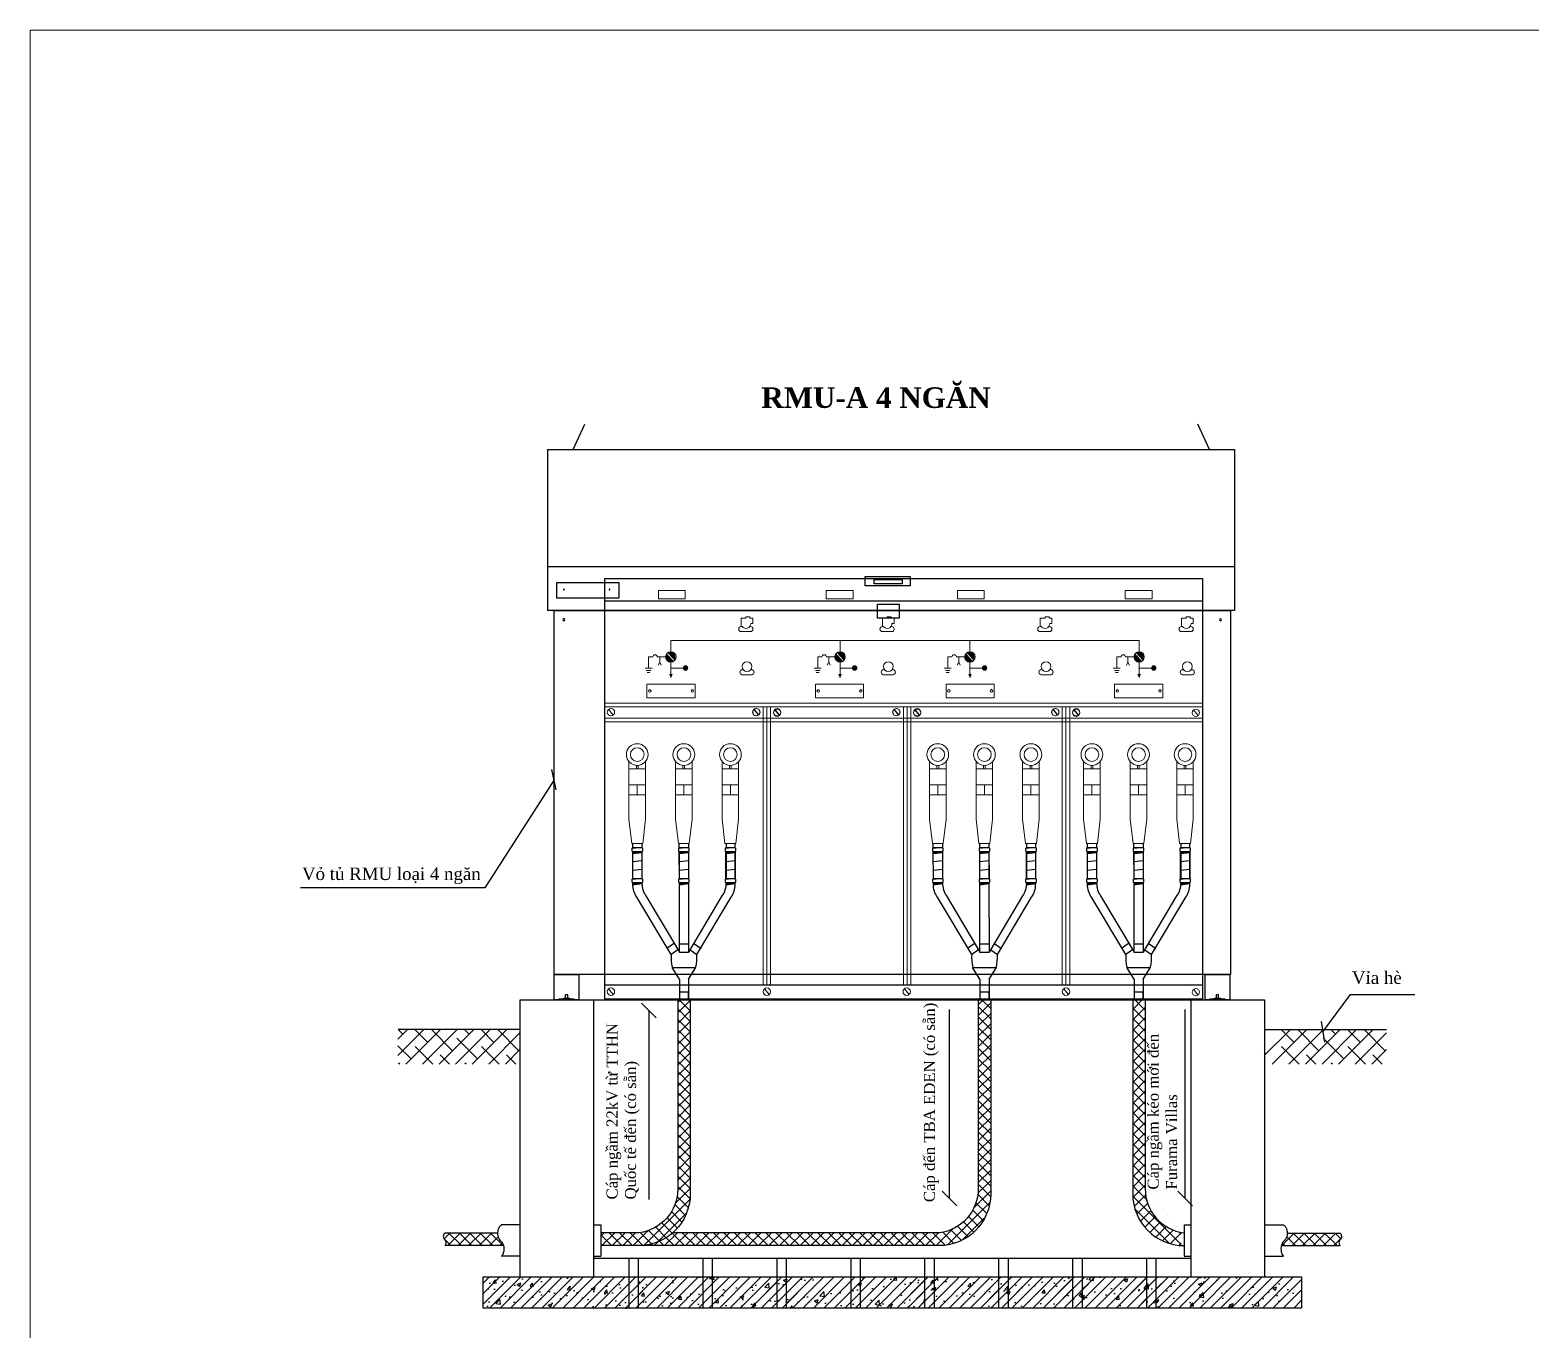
# Model space of a CAD drawing. Extents: x -186 to 682, y 299 to 595.
# Drawn here: x -185.6 to 17.7, y 419.3 to 595.2 of the extents above; entities that cross this region are included whole.
import ezdxf

# ---------------------------------------------------------------- set-up
doc = ezdxf.new("R2010")
doc.units = 0
doc.header["$LTSCALE"] = 2
doc.header["$MEASUREMENT"] = 0
doc.layers.get('0').update_dxf_attribs({"linetype": 'CONTINUOUS'})
doc.layers.get('DEFPOINTS').update_dxf_attribs({"linetype": 'CONTINUOUS'})
for name, color, linetype, lineweight in [('0-CON', 7, 'CONTINUOUS', 0), ('D.CHINH', 33, 'CONTINUOUS', 20), ('D.PHU', 143, 'CONTINUOUS', 13), ('DUONG CHINH', 151, 'CONTINUOUS', 18), ('DUONG PHU', 135, 'CONTINUOUS', 20), ('KHUNG TEN', 10, 'CONTINUOUS', 25)]:
    doc.layers.add(name, color=color, linetype=linetype, lineweight=lineweight)
for name, color, linetype in [('dien', 1, 'CONTINUOUS'), ('ff', 1, 'CONTINUOUS'), ('KETCAU', 7, 'CONTINUOUS'), ('XA-TT1', 7, 'CONTINUOUS'), ('XA-TT2', 7, 'CONTINUOUS')]:
    doc.layers.add(name, color=color, linetype=linetype)
doc.styles.add('COM2', font='VNARIAL.TTF', dxfattribs={"height": 2})
doc.styles.get("Standard").update_dxf_attribs({"font": 'ISOCP'})
doc.styles.add('VIET25', font='vntime.TTF', dxfattribs={"height": 2.5})
doc.dimstyles.new('PKT1', dxfattribs={"dimtxt": 2, "dimasz": 2, "dimexe": 3, "dimexo": 2, "dimgap": 1, "dimtad": 0, "dimtoh": 1, "dimdec": 0, "dimlfac": 10, "dimdsep": 46, "dimtxsty": 'COM2', "dimblk1": 'OBLIQUE', "dimblk2": 'OBLIQUE', "dimsah": 1, "dimcen": -1, "dimdle": 3, "dimclrd": 4, "dimclre": 4, "dimadec": 0, "dimazin": 0, "dimtfac": 1, "dimtdec": 0, "dimtmove": 0, "dimatfit": 3, "dimldrblk": 'OBLIQUE', "dimfxl": 3, "dimtvp": 1, "dimtolj": 1, "dimtzin": 0, "dimarcsym": 0})
pattern_1 = [(50, (-106.8686, 97.8686), (5.02082, -0.439265), [0.525, -5.775]), (355, (-106.8686, 97.8686), (-0.97126, 5.265345), [0.42, -4.62]), (100.4514, (-106.45, 97.832), (4.049566, 4.82608), [0.44618, -4.907995]), (46.1842, (-106.8686, 99.2686), (7.47069, -1.15863), [0.7875, -8.6625]), (96.6356, (-106.246, 99.172), (6.54264, 6.81883), [0.66927, -7.36199]), (351.1842, (-106.8686, 99.2686), (6.54263, 6.81883), [0.63, -6.93]), (21, (-106.1686, 98.9186), (4.17835, -2.81833), [0.525, -5.775]), (326, (-106.1686, 98.9186), (1.70321, 5.07605), [0.42, -4.62]), (71.4514, (-105.8204, 98.6837), (5.88156, 2.257713), [0.44618, -4.907995]), (37.5, (-106.8686, 97.8686), (0.085119, 2.330257), [0, -4.564, 0, -4.69, 0, -4.6375]), (7.5, (-106.8686, 97.8686), (1.841487, 2.760882), [0, -2.674, 0, -4.459, 0, -1.7675]), (327.5, (-108.4296, 97.8686), (3.736757, -0.157884), [0, -1.75, 0, -5.46, 0, -7.245]), (317.5, (-109.1296, 97.8686), (4.082303, 0.700735), [0, -2.275, 0, -3.626, 0, -5.145])]
pattern_2 = [(45, (-106.8686, 97.8686), (-0.7071068, 0.7071068), [])]
pattern_3 = [(45, (-106.8686, 97.8686), (-0.7071068, 0.7071068), []), (135, (-106.8686, 97.8686), (-0.7071068, -0.7071068), [])]

# ---------------------------------------------------------------- blocks, each defined once
blk = doc.blocks.new('_OBLIQUE')
at = {"color": 0, "linetype": 'ByBlock'}
blk.add_line((-0.5, -0.5), (0.5, 0.5), dxfattribs=at)
blk = doc.blocks.new('1')
at = {"layer": 'dien', "color": 206}
for p, q in [((-112.04, 538.45), (-110.43, 541.87)), ((-25.83, 538.46), (-27.43, 541.87)), ((-115.43, 522.59), (-22.44, 522.59))]:
    blk.add_line(p, q, dxfattribs=at)
for points in [[(-115.43, 538.45), (-22.44, 538.45), (-22.44, 516.65), (-115.43, 516.65)], [(-114.24, 520.42), (-105.84, 520.42), (-105.84, 518.33), (-114.24, 518.33)], [(-72.48, 521.26), (-66.38, 521.26), (-66.38, 520), (-72.48, 520)], [(-71.28, 520.85), (-67.48, 520.85), (-67.48, 520.27), (-71.28, 520.27)], [(-114.58, 516.65), (-23.01, 516.65), (-23.01, 467.39), (-114.58, 467.39)], [(-70.8, 517.49), (-67.85, 517.49), (-67.85, 515.6), (-70.8, 515.6)], [(-114.58, 467.39), (-111.25, 467.39), (-111.25, 463.95), (-114.58, 463.95)], [(-26.44, 467.39), (-23.11, 467.39), (-23.11, 463.95), (-26.44, 463.95)]]:
    blk.add_lwpolyline(points, close=True, dxfattribs=at)
for points in [[(-113.33, 519.49, 1), (-113.24, 519.49, 1)], [(-107.14, 519.49, 1), (-107.05, 519.49, 1)], [(-113.43, 515.4, 1), (-113.15, 515.4, 1)], [(-24.5, 515.4, 1), (-24.23, 515.4, 1)]]:
    blk.add_lwpolyline(points, format="xyb", close=True, dxfattribs=at)
blk = doc.blocks.new('2')
at = {"layer": 'DUONG PHU'}
for p, q in [((-83.35, 496.33), (-83.35, 488.52)), ((-81.11, 496.33), (-81.11, 488.52)), ((-77.04, 496.33), (-77.04, 488.52)), ((-74.81, 496.33), (-74.81, 488.52)), ((-70.74, 496.33), (-70.74, 488.52)), ((-68.5, 496.33), (-68.5, 488.52)), ((-81.11, 495.34), (-83.35, 495.34)), ((-74.81, 495.34), (-77.04, 495.34)), ((-68.5, 495.34), (-70.74, 495.34)), ((-81.11, 493.19), (-83.35, 493.19)), ((-82.23, 493.19), (-82.23, 491.81)), ((-74.81, 493.19), (-77.04, 493.19)), ((-75.92, 493.19), (-75.92, 491.81)), ((-68.5, 493.19), (-70.74, 493.19)), ((-69.62, 493.19), (-69.62, 491.81)), ((-81.11, 491.81), (-83.35, 491.81)), ((-74.81, 491.81), (-77.04, 491.81)), ((-68.5, 491.81), (-70.74, 491.81)), ((-83.35, 488.52), (-82.97, 485.25)), ((-81.11, 488.52), (-81.49, 485.25)), ((-77.04, 488.52), (-76.66, 485.25)), ((-74.81, 488.52), (-75.19, 485.25)), ((-70.74, 488.52), (-70.36, 485.25)), ((-68.5, 488.52), (-68.88, 485.25)), ((-81.49, 485.25), (-82.97, 485.25)), ((-81.49, 485.25), (-81.8, 485.25)), ((-75.19, 485.25), (-76.66, 485.25)), ((-75.19, 485.25), (-75.5, 485.25)), ((-68.88, 485.25), (-70.36, 485.25)), ((-68.88, 485.25), (-69.19, 485.25))]:
    blk.add_line(p, q, dxfattribs=at)
for points in [[(-82.11, 495.81), (-82.11, 495.34), (-82.34, 495.34), (-82.34, 495.81)], [(-75.81, 495.81), (-75.81, 495.34), (-76.04, 495.34), (-76.04, 495.81)], [(-69.5, 495.81), (-69.5, 495.34), (-69.73, 495.34), (-69.73, 495.81)]]:
    blk.add_lwpolyline(points, dxfattribs=at)
for centre, radius in [((-82.23, 497.28), 1.47), ((-82.23, 497.28), 0.925), ((-75.92, 497.28), 1.47), ((-75.92, 497.28), 0.925), ((-69.62, 497.28), 1.47), ((-69.62, 497.28), 0.925)]:
    blk.add_circle(centre, radius, dxfattribs=at)
at = {"layer": 'ff', "color": 8}
for p, q in [((-76.52, 465.1), (-76.52, 464.09)), ((-75.28, 465.1), (-76.52, 465.1)), ((-75.28, 464.09), (-75.28, 465.1))]:
    blk.add_line(p, q, dxfattribs=at)
at = {"layer": 'KETCAU', "color": 8}
for p, q in [((-76.52, 466.9), (-77.51, 468.48)), ((-77.51, 468.48), (-74.3, 468.48)), ((-75.28, 466.9), (-74.3, 468.48))]:
    blk.add_line(p, q, dxfattribs=at)
for points in [[(-76.52, 466.9), (-76.52, 464.11)], [(-75.28, 466.9), (-75.28, 464.11)]]:
    blk.add_lwpolyline(points, dxfattribs=at)
at = {"layer": 'XA-TT1', "color": 8}
for p, q in [((-77.31, 471.66), (-78.22, 471.03)), ((-76.53, 471.68), (-75.29, 471.68)), ((-74.5, 471.66), (-73.59, 471.02)), ((-76.73, 470.84), (-77.64, 470.2)), ((-76.53, 470.55), (-75.29, 470.55)), ((-75.07, 470.84), (-74.16, 470.2))]:
    blk.add_line(p, q, dxfattribs=at)
at = {"layer": 'XA-TT1', "color": 8, "flags": 128}
for points in [[(-82.84, 484.7), (-82.84, 485.25)], [(-82.83, 480.5), (-82.84, 484.12)], [(-81.61, 485.25), (-81.61, 484.7)], [(-81.61, 484.12), (-81.59, 480.49)], [(-76.54, 484.69), (-76.54, 485.25)], [(-76.53, 480.49), (-76.54, 484.13)], [(-76.52, 480.5), (-76.53, 484.12)], [(-75.3, 485.25), (-75.3, 484.7)], [(-75.3, 484.13), (-75.3, 480.49)], [(-75.3, 484.12), (-75.29, 480.49)], [(-70.22, 480.5), (-70.23, 484.12)], [(-70.2, 484.12), (-70.21, 480.36)], [(-70.2, 485.25), (-70.2, 484.56)], [(-68.99, 484.12), (-68.98, 480.49)], [(-68.97, 480.48), (-68.96, 484.15)], [(-68.96, 484.68), (-68.96, 485.25)], [(-76.53, 470.5), (-76.53, 479.92)], [(-75.3, 479.92), (-75.29, 470.51)]]:
    blk.add_lwpolyline(points, dxfattribs=at)
for points in [[(-77.64, 470.2), (-82.28, 477.97, -0.153961), (-82.83, 479.69), (-82.83, 479.92)], [(-81.59, 479.93), (-81.59, 479.86, 0.153961), (-81.05, 478.14), (-76.53, 470.55)], [(-70.21, 479.92), (-70.21, 479.86, -0.153961), (-70.76, 478.14), (-75.29, 470.53)], [(-74.16, 470.2), (-69.52, 477.97, 0.153961), (-68.98, 479.69), (-68.98, 479.93)]]:
    blk.add_lwpolyline(points, format="xyb", dxfattribs=at)
at = {"layer": 'XA-TT2', "color": 8}
for p, q in [((-81.61, 484.7), (-82.9, 484.55)), ((-82.9, 484.22), (-82.9, 484.6)), ((-81.54, 483.98), (-82.9, 483.98)), ((-81.57, 483.97), (-82.86, 483.83)), ((-82.8, 484.7), (-81.64, 484.7)), ((-81.64, 484.12), (-82.8, 484.12)), ((-81.54, 484.6), (-81.54, 484.22)), ((-75.3, 484.7), (-76.6, 484.55)), ((-76.6, 484.22), (-76.6, 484.6)), ((-75.24, 483.98), (-76.6, 483.98)), ((-75.26, 483.97), (-76.56, 483.83)), ((-76.5, 484.7), (-75.34, 484.7)), ((-75.34, 484.12), (-76.5, 484.12)), ((-75.24, 484.6), (-75.24, 484.22)), ((-69, 484.7), (-70.29, 484.55)), ((-70.29, 484.22), (-70.29, 484.6)), ((-68.93, 483.98), (-70.29, 483.98)), ((-68.96, 483.97), (-70.25, 483.83)), ((-70.19, 484.7), (-69.03, 484.7)), ((-69.03, 484.12), (-70.19, 484.12)), ((-68.93, 484.6), (-68.93, 484.22)), ((-81.57, 482.9), (-82.86, 482.75)), ((-81.57, 481.73), (-82.86, 481.59)), ((-75.26, 482.9), (-76.56, 482.75)), ((-75.26, 481.73), (-76.56, 481.59)), ((-68.96, 482.9), (-70.25, 482.75)), ((-68.96, 481.73), (-70.25, 481.59)), ((-81.61, 480.49), (-82.9, 480.35)), ((-82.9, 480.02), (-82.9, 480.4)), ((-81.54, 479.78), (-82.9, 479.78)), ((-81.57, 479.77), (-82.86, 479.62)), ((-82.8, 480.5), (-81.64, 480.5)), ((-81.64, 479.92), (-82.8, 479.92)), ((-81.54, 480.4), (-81.54, 480.02)), ((-75.3, 480.49), (-76.6, 480.35)), ((-76.6, 480.02), (-76.6, 480.4)), ((-75.24, 479.78), (-76.6, 479.78)), ((-75.26, 479.77), (-76.56, 479.62)), ((-76.5, 480.5), (-75.34, 480.5)), ((-75.34, 479.92), (-76.5, 479.92)), ((-75.24, 480.4), (-75.24, 480.02)), ((-69, 480.49), (-70.29, 480.35)), ((-70.29, 480.02), (-70.29, 480.4)), ((-68.93, 479.78), (-70.29, 479.78)), ((-68.96, 479.77), (-70.25, 479.62)), ((-70.19, 480.5), (-69.03, 480.5)), ((-69.03, 479.92), (-70.19, 479.92)), ((-68.93, 480.4), (-68.93, 480.02))]:
    blk.add_line(p, q, dxfattribs=at)
for centre, radius, start, end in [((-82.8, 484.6), 0.1, 90, 180), ((-82.8, 484.22), 0.1, 180, 270), ((-81.64, 484.6), 0.1, 0, 90), ((-81.64, 484.22), 0.1, 270, 360), ((-76.5, 484.6), 0.1, 90, 180), ((-76.5, 484.22), 0.1, 180, 270), ((-75.34, 484.6), 0.1, 0, 90), ((-75.34, 484.22), 0.1, 270, 360), ((-70.19, 484.6), 0.1, 90, 180), ((-70.19, 484.22), 0.1, 180, 270), ((-69.03, 484.6), 0.1, 0, 90), ((-69.03, 484.22), 0.1, 270, 360), ((-82.8, 480.4), 0.1, 90, 180), ((-82.8, 480.02), 0.1, 180, 270), ((-81.64, 480.4), 0.1, 0, 90), ((-81.64, 480.02), 0.1, 270, 360), ((-76.5, 480.4), 0.1, 90, 180), ((-76.5, 480.02), 0.1, 180, 270), ((-75.34, 480.4), 0.1, 0, 90), ((-75.34, 480.02), 0.1, 270, 360), ((-70.19, 480.4), 0.1, 90, 180), ((-70.19, 480.02), 0.1, 180, 270), ((-69.03, 480.4), 0.1, 0, 90), ((-69.03, 480.02), 0.1, 270, 360), ((-71.47, 469.82), 6.18, 176.4366, 192.4983), ((-80.33, 469.82), 6.18, 347.5017, 3.5634)]:
    blk.add_arc(centre, radius, start, end, dxfattribs=at)

msp = doc.modelspace()

# ---------------------------------------------------------------- hatches: boundary and pattern name
at = {"layer": 'D.CHINH'}
h = msp.add_hatch(color=256, dxfattribs=at)
h.paths.add_polyline_path([(-98.31, 509.9, 0.164222), (-98.16, 510.32, 0.599022), (-99.25, 510.91)])
h.paths.add_polyline_path([(-99.44, 510.72, 0.150174), (-99.56, 510.32, 0.58155), (-98.51, 509.72)])
h = msp.add_hatch(color=256, dxfattribs=at)
h.paths.add_polyline_path([(-75.36, 509.93, 0.164222), (-75.21, 510.35, 0.599022), (-76.3, 510.93)])
h.paths.add_polyline_path([(-76.49, 510.75, 0.150174), (-76.61, 510.35, 0.58155), (-75.56, 509.75)])
h = msp.add_hatch(color=256, dxfattribs=at)
h.paths.add_polyline_path([(-57.81, 509.9, 0.164222), (-57.66, 510.32, 0.599022), (-58.75, 510.91)])
h.paths.add_polyline_path([(-58.94, 510.72, 0.150174), (-59.06, 510.32, 0.58155), (-58.01, 509.72)])
h = msp.add_hatch(color=256, dxfattribs=at)
h.paths.add_polyline_path([(-34.86, 509.93, 0.164222), (-34.71, 510.35, 0.599022), (-35.8, 510.93)])
h.paths.add_polyline_path([(-35.99, 510.75, 0.150174), (-36.11, 510.35, 0.58155), (-35.06, 509.75)])
h = msp.add_hatch(color=256, dxfattribs=at)
edge = h.paths.add_edge_path()
edge.add_arc((-96.8, 508.86), 0.3, 0, 360)
h = msp.add_hatch(color=256, dxfattribs=at)
edge = h.paths.add_edge_path()
edge.add_arc((-73.9, 508.86), 0.3, 0, 360)
h = msp.add_hatch(color=256, dxfattribs=at)
edge = h.paths.add_edge_path()
edge.add_arc((-56.3, 508.86), 0.3, 0, 360)
h = msp.add_hatch(color=256, dxfattribs=at)
edge = h.paths.add_edge_path()
edge.add_arc((-33.4, 508.86), 0.3, 0, 360)
at = {"layer": 'XA-TT2'}
h = msp.add_hatch(dxfattribs=at)
h.set_pattern_fill('ANSI37', color=8, scale=8, style=0)
h.paths.add_polyline_path([(-97.85, 438.37, -0.378308), (-103.11, 432.42), (-108.27, 432.42), (-108.27, 430.68), (-103.11, 430.68, 0.412087), (-96.16, 437.68), (-96.16, 463.95), (-97.85, 463.95)])
h.paths.add_polyline_path([(-98.54, 432.42, -0.180139), (-103.11, 430.68), (-82.01, 430.68), (-62.43, 430.68, 0.412087), (-55.48, 437.68), (-55.48, 463.95), (-57.17, 463.95), (-57.17, 438.37, -0.378308), (-62.43, 432.42)])
h = msp.add_hatch(dxfattribs=at)
h.set_pattern_fill('ANSI37', color=8, scale=8, style=0)
h.set_pattern_definition(pattern_3)
edge = h.paths.add_edge_path()
edge.add_line((-29.7, 430.7), (-29.7, 432.48))
edge.add_arc((-28.56, 438.37), 6, 180, 258.9778, ccw=False)
edge.add_line((-34.56, 438.37), (-34.56, 463.94))
edge.add_line((-34.56, 463.94), (-36.25, 463.94))
edge.add_line((-36.25, 463.94), (-36.25, 437.68))
edge.add_arc((-29.25, 437.68), 7, 180, 266.272)
h = msp.add_hatch(dxfattribs=at)
h.set_pattern_fill('ANSI37', color=8, scale=8, style=0)
h.set_pattern_definition(pattern_3)
edge = h.paths.add_edge_path()
edge.add_spline(control_points=[(-121.45, 430.7), (-121.49, 430.82), (-121.61, 431.09), (-122, 431.45), (-122.24, 431.93), (-122.26, 432.28), (-122.26, 432.39)], knot_values=[1.25519, 1.25519, 1.25519, 1.25519, 1.62417, 2.1393, 2.832941, 3.163339, 3.163339, 3.163339, 3.163339], degree=3, periodic=0)
edge.add_line((-122.26, 432.39), (-129.4, 432.39))
edge.add_spline(control_points=[(-129.4, 432.39), (-129.44, 432.35), (-129.52, 432.26), (-129.6, 432.06), (-129.61, 431.81), (-129.5, 431.57), (-129.28, 431.36), (-129.23, 431.07), (-129.29, 430.85), (-129.33, 430.73), (-129.38, 430.71), (-129.4, 430.7)], knot_values=[0, 0, 0, 0, 0.17181, 0.343286, 0.633863, 0.911157, 1.117088, 1.52073, 1.696748, 1.814714, 1.870314, 1.870314, 1.870314, 1.870314], degree=3, periodic=0)
edge.add_line((-129.4, 430.7), (-121.45, 430.7))
h = msp.add_hatch(dxfattribs=at)
h.set_pattern_fill('ANSI37', color=8, scale=8, style=0)
h.set_pattern_definition([(135, (-30.7046, 97.8686), (0.7071068, 0.7071068), []), (45, (-30.7046, 97.8686), (0.7071068, -0.7071068), [])])
edge = h.paths.add_edge_path()
edge.add_spline(control_points=[(-16.12, 430.7), (-16.08, 430.82), (-15.96, 431.09), (-15.57, 431.45), (-15.34, 431.93), (-15.31, 432.28), (-15.31, 432.39)], knot_values=[1.25519, 1.25519, 1.25519, 1.25519, 1.62417, 2.1393, 2.832941, 3.163339, 3.163339, 3.163339, 3.163339], degree=3, periodic=0)
edge.add_line((-15.31, 432.39), (-8.17, 432.39))
edge.add_spline(control_points=[(-8.17, 432.39), (-8.13, 432.35), (-8.05, 432.26), (-7.98, 432.06), (-7.96, 431.81), (-8.08, 431.57), (-8.3, 431.36), (-8.34, 431.07), (-8.28, 430.85), (-8.24, 430.73), (-8.19, 430.71), (-8.17, 430.7)], knot_values=[0, 0, 0, 0, 0.17181, 0.343286, 0.633863, 0.911157, 1.117088, 1.52073, 1.696748, 1.814714, 1.870314, 1.870314, 1.870314, 1.870314], degree=3, periodic=0)
edge.add_line((-8.17, 430.7), (-16.12, 430.7))
h = msp.add_hatch(dxfattribs=at)
h.set_pattern_fill('AR-CONC', color=8, scale=0.7, style=0)
h.set_pattern_definition(pattern_1)
h.paths.add_polyline_path([(-124.2, 426.46), (-124.2, 422.23), (-104.49, 422.23), (-104.49, 426.46)])
h = msp.add_hatch(dxfattribs=at)
h.set_pattern_fill('AR-CONC', color=8, scale=0.7, style=0)
h.set_pattern_definition(pattern_1)
h.paths.add_polyline_path([(-124.2, 426.46), (-124.2, 422.23), (-104.49, 422.23), (-104.49, 426.46)])
h = msp.add_hatch(dxfattribs=at)
h.set_pattern_fill('ANSI31', color=8, scale=8, style=0)
h.set_pattern_definition(pattern_2)
h.paths.add_polyline_path([(-124.2, 426.46), (-124.2, 422.23), (-104.49, 422.23), (-104.49, 426.46)])
h = msp.add_hatch(dxfattribs=at)
h.set_pattern_fill('AR-CONC', color=8, scale=0.7, style=0)
h.set_pattern_definition(pattern_1)
h.paths.add_polyline_path([(-104.49, 426.46), (-104.49, 422.23), (-13.38, 422.23), (-13.38, 426.46)])
h = msp.add_hatch(dxfattribs=at)
h.set_pattern_fill('ANSI31', color=8, scale=8, style=0)
h.set_pattern_definition(pattern_2)
h.paths.add_polyline_path([(-13.38, 422.23), (-13.38, 426.46), (-104.49, 426.46), (-104.49, 422.23)])
h = msp.add_hatch(dxfattribs=at)
h.set_pattern_fill('AR-CONC', color=8, scale=0.7, style=0)
h.set_pattern_definition(pattern_1)
h.paths.add_polyline_path([(-94.47, 426.46), (-103.22, 426.46), (-103.22, 422.23), (-94.47, 422.23)])
h = msp.add_hatch(dxfattribs=at)
h.set_pattern_fill('ANSI31', color=8, scale=8, style=0)
h.set_pattern_definition(pattern_2)
h.paths.add_polyline_path([(-94.47, 426.46), (-103.22, 426.46), (-103.22, 422.23), (-94.47, 422.23)])
h = msp.add_hatch(dxfattribs=at)
h.set_pattern_fill('AR-CONC', color=8, scale=0.7, style=0)
h.set_pattern_definition(pattern_1)
h.paths.add_polyline_path([(-84.45, 426.46), (-93.2, 426.46), (-93.2, 422.23), (-84.45, 422.23)])
h = msp.add_hatch(dxfattribs=at)
h.set_pattern_fill('ANSI31', color=8, scale=8, style=0)
h.set_pattern_definition(pattern_2)
h.paths.add_polyline_path([(-84.45, 426.46), (-93.2, 426.46), (-93.2, 422.23), (-84.45, 422.23)])
h = msp.add_hatch(dxfattribs=at)
h.set_pattern_fill('AR-CONC', color=8, scale=0.7, style=0)
h.set_pattern_definition(pattern_1)
h.paths.add_polyline_path([(-74.43, 426.46), (-83.18, 426.46), (-83.18, 422.23), (-74.43, 422.23)])
h = msp.add_hatch(dxfattribs=at)
h.set_pattern_fill('ANSI31', color=8, scale=8, style=0)
h.set_pattern_definition(pattern_2)
h.paths.add_polyline_path([(-74.43, 426.46), (-83.18, 426.46), (-83.18, 422.23), (-74.43, 422.23)])
h = msp.add_hatch(dxfattribs=at)
h.set_pattern_fill('AR-CONC', color=8, scale=0.7, style=0)
h.set_pattern_definition(pattern_1)
h.paths.add_polyline_path([(-64.42, 426.46), (-73.16, 426.46), (-73.16, 422.23), (-64.42, 422.23)])
h = msp.add_hatch(dxfattribs=at)
h.set_pattern_fill('ANSI31', color=8, scale=8, style=0)
h.set_pattern_definition(pattern_2)
h.paths.add_polyline_path([(-64.42, 426.46), (-73.16, 426.46), (-73.16, 422.23), (-64.42, 422.23)])
h = msp.add_hatch(dxfattribs=at)
h.set_pattern_fill('AR-CONC', color=8, scale=0.7, style=0)
h.set_pattern_definition(pattern_1)
h.paths.add_polyline_path([(-54.4, 426.46), (-63.15, 426.46), (-63.15, 422.23), (-54.4, 422.23)])
h = msp.add_hatch(dxfattribs=at)
h.set_pattern_fill('ANSI31', color=8, scale=8, style=0)
h.set_pattern_definition(pattern_2)
h.paths.add_polyline_path([(-54.4, 426.46), (-63.15, 426.46), (-63.15, 422.23), (-54.4, 422.23)])
h = msp.add_hatch(dxfattribs=at)
h.set_pattern_fill('AR-CONC', color=8, scale=0.7, style=0)
h.set_pattern_definition(pattern_1)
h.paths.add_polyline_path([(-44.38, 426.46), (-53.13, 426.46), (-53.13, 422.23), (-44.38, 422.23)])
h = msp.add_hatch(dxfattribs=at)
h.set_pattern_fill('ANSI31', color=8, scale=8, style=0)
h.set_pattern_definition(pattern_2)
h.paths.add_polyline_path([(-44.38, 426.46), (-53.13, 426.46), (-53.13, 422.23), (-44.38, 422.23)])
h = msp.add_hatch(dxfattribs=at)
h.set_pattern_fill('AR-CONC', color=8, scale=0.7, style=0)
h.set_pattern_definition(pattern_1)
h.paths.add_polyline_path([(-43.11, 426.46), (-43.11, 422.23), (-34.36, 422.23), (-34.36, 426.46)])
h = msp.add_hatch(dxfattribs=at)
h.set_pattern_fill('ANSI31', color=8, scale=8, style=0)
h.set_pattern_definition(pattern_2)
h.paths.add_polyline_path([(-34.36, 422.23), (-34.36, 426.46), (-43.11, 426.46), (-43.11, 422.23)])
h = msp.add_hatch(dxfattribs=at)
h.set_pattern_fill('AR-CONC', color=8, scale=0.7, style=0)
h.set_pattern_definition(pattern_1)
h.paths.add_polyline_path([(-13.38, 426.46), (-33.1, 426.46), (-33.1, 422.23), (-13.38, 422.23)])
h = msp.add_hatch(dxfattribs=at)
h.set_pattern_fill('ANSI31', color=8, scale=8, style=0)
h.set_pattern_definition(pattern_2)
h.paths.add_polyline_path([(-13.38, 426.46), (-33.1, 426.46), (-33.1, 422.23), (-13.38, 422.23)])

# ---------------------------------------------------------------- linework, layer by layer
at = {"layer": '0-CON'}
for p, q in [((-185.57, 298.81), (-185.57, 595.21)), ((-185.57, 595.21), (220.9, 595.21))]:
    msp.add_line(p, q, dxfattribs=at)
at = {"layer": 'D.CHINH'}
for p, q in [((-98.78, 512.59), (-98.78, 511.06)), ((-98.78, 512.59), (-58.28, 512.59)), ((-75.88, 512.59), (-75.88, 511.06)), ((-58.28, 512.59), (-58.28, 511.06)), ((-58.28, 512.59), (-35.38, 512.59)), ((-35.38, 512.59), (-35.38, 511.06)), ((-101.8, 510.36), (-101.8, 508.84)), ((-101.23, 510.36), (-101.8, 510.36)), ((-99.48, 510.36), (-100.63, 510.36)), ((-100.3, 510.36), (-100.3, 509.64)), ((-99.36, 510.76), (-98.42, 509.76)), ((-99.17, 510.95), (-98.22, 509.94)), ((-78.33, 510.36), (-78.9, 510.36)), ((-78.9, 510.36), (-78.9, 508.84)), ((-76.58, 510.36), (-77.73, 510.36)), ((-77.4, 510.36), (-77.4, 509.64)), ((-76.46, 510.76), (-75.52, 509.76)), ((-76.27, 510.95), (-75.32, 509.94)), ((-61.3, 510.36), (-61.3, 508.84)), ((-60.73, 510.36), (-61.3, 510.36)), ((-58.98, 510.36), (-60.13, 510.36)), ((-59.8, 510.36), (-59.8, 509.64)), ((-58.86, 510.76), (-57.92, 509.76)), ((-58.67, 510.95), (-57.72, 509.94)), ((-37.83, 510.36), (-38.4, 510.36)), ((-38.4, 510.36), (-38.4, 508.84)), ((-36.08, 510.36), (-37.23, 510.36)), ((-36.9, 510.36), (-36.9, 509.64)), ((-35.96, 510.76), (-35.02, 509.76)), ((-35.77, 510.95), (-34.82, 509.94)), ((-102.28, 508.84), (-101.33, 508.84)), ((-102.12, 508.54), (-101.49, 508.54)), ((-101.99, 508.24), (-101.62, 508.24)), ((-100.3, 509.64), (-100.5, 509.26)), ((-100.3, 509.64), (-100.1, 509.26)), ((-98.78, 509.66), (-98.78, 508.06)), ((-98.78, 508.86), (-96.8, 508.86)), ((-79.38, 508.84), (-78.43, 508.84)), ((-79.22, 508.54), (-78.59, 508.54)), ((-79.09, 508.24), (-78.72, 508.24)), ((-77.4, 509.64), (-77.6, 509.26)), ((-77.4, 509.64), (-77.2, 509.26)), ((-75.88, 509.66), (-75.88, 508.06)), ((-75.88, 508.86), (-73.9, 508.86)), ((-61.78, 508.84), (-60.83, 508.84)), ((-61.62, 508.54), (-60.99, 508.54)), ((-61.49, 508.24), (-61.12, 508.24)), ((-59.8, 509.64), (-60, 509.26)), ((-59.8, 509.64), (-59.6, 509.26)), ((-58.28, 509.66), (-58.28, 508.06)), ((-58.28, 508.86), (-56.3, 508.86)), ((-38.88, 508.84), (-37.93, 508.84)), ((-38.72, 508.54), (-38.09, 508.54)), ((-38.59, 508.24), (-38.22, 508.24)), ((-36.9, 509.64), (-37.1, 509.26)), ((-36.9, 509.64), (-36.7, 509.26)), ((-35.38, 509.66), (-35.38, 508.06)), ((-35.38, 508.86), (-33.4, 508.86))]:
    msp.add_line(p, q, dxfattribs=at)
for points in [[(-98.78, 507.46, 0, 0.5, 0), (-98.78, 508.06, 0.5, 0.5, 0)], [(-75.88, 507.46, 0, 0.5, 0), (-75.88, 508.06, 0.5, 0.5, 0)], [(-58.28, 507.46, 0, 0.5, 0), (-58.28, 508.06, 0.5, 0.5, 0)], [(-35.38, 507.46, 0, 0.5, 0), (-35.38, 508.06, 0.5, 0.5, 0)]]:
    msp.add_lwpolyline(points, format="xyseb", dxfattribs=at)
for centre, radius in [((-98.78, 510.36), 0.7), ((-75.88, 510.36), 0.7), ((-58.28, 510.36), 0.7), ((-35.38, 510.36), 0.7), ((-96.8, 508.86), 0.3), ((-73.9, 508.86), 0.3), ((-56.3, 508.86), 0.3), ((-33.4, 508.86), 0.3)]:
    msp.add_circle(centre, radius, dxfattribs=at)
for centre in [(-100.93, 510.36), (-78.03, 510.36), (-60.43, 510.36), (-37.53, 510.36)]:
    msp.add_arc(centre, 0.3, 0, 180, dxfattribs=at)
at = {"layer": 'D.PHU'}
for p, q in [((-89.28, 514.47), (-89.28, 515.59)), ((-89.28, 515.59), (-88.62, 515.59)), ((-89.15, 514.47), (-89.28, 514.47)), ((-88.62, 515.59), (-88.62, 515.79)), ((-88.62, 515.79), (-88.08, 515.79)), ((-88, 514.47), (-88.13, 514.47)), ((-88.08, 515.79), (-88.08, 515.59)), ((-88.08, 515.59), (-87.68, 515.59)), ((-87.68, 514.89), (-87.98, 514.89)), ((-87.68, 515.59), (-87.68, 515.13)), ((-87.68, 515.13), (-87.68, 514.89)), ((-70.15, 514.47), (-70.15, 515.59)), ((-70.15, 515.59), (-69.49, 515.59)), ((-70.02, 514.47), (-70.15, 514.47)), ((-69.49, 515.79), (-68.95, 515.79)), ((-69.49, 515.59), (-69.49, 515.79)), ((-68.87, 514.47), (-69, 514.47)), ((-68.95, 515.79), (-68.95, 515.59)), ((-68.95, 515.59), (-68.55, 515.59)), ((-68.55, 514.89), (-68.85, 514.89)), ((-68.55, 515.59), (-68.55, 515.13)), ((-68.55, 515.13), (-68.55, 514.89)), ((-48.78, 514.47), (-48.78, 515.59)), ((-48.78, 515.59), (-48.12, 515.59)), ((-48.65, 514.47), (-48.78, 514.47)), ((-48.12, 515.59), (-48.12, 515.79)), ((-48.12, 515.79), (-47.58, 515.79)), ((-47.5, 514.47), (-47.63, 514.47)), ((-47.58, 515.79), (-47.58, 515.59)), ((-47.58, 515.59), (-47.18, 515.59)), ((-47.18, 514.89), (-47.48, 514.89)), ((-47.18, 515.59), (-47.18, 515.13)), ((-47.18, 515.13), (-47.18, 514.89)), ((-29.65, 514.47), (-29.65, 515.59)), ((-29.65, 515.59), (-28.99, 515.59)), ((-29.52, 514.47), (-29.65, 514.47)), ((-28.99, 515.79), (-28.45, 515.79)), ((-28.99, 515.59), (-28.99, 515.79)), ((-28.37, 514.47), (-28.5, 514.47)), ((-28.45, 515.79), (-28.45, 515.59)), ((-28.45, 515.59), (-28.05, 515.59)), ((-28.05, 514.89), (-28.35, 514.89)), ((-28.05, 515.59), (-28.05, 515.13)), ((-28.05, 515.13), (-28.05, 514.89)), ((-89.6, 514.15), (-89.6, 514.11)), ((-89.28, 513.79), (-88, 513.79)), ((-87.68, 514.11), (-87.68, 514.15)), ((-70.47, 514.15), (-70.47, 514.11)), ((-70.15, 513.79), (-68.87, 513.79)), ((-68.55, 514.11), (-68.55, 514.15)), ((-49.1, 514.15), (-49.1, 514.11)), ((-48.78, 513.79), (-47.5, 513.79)), ((-47.18, 514.11), (-47.18, 514.15)), ((-29.97, 514.15), (-29.97, 514.11)), ((-29.65, 513.79), (-28.37, 513.79)), ((-28.05, 514.11), (-28.05, 514.15)), ((-89.44, 508.32), (-89.44, 508.28)), ((-88.99, 508.64), (-89.12, 508.64)), ((-87.84, 508.64), (-87.97, 508.64)), ((-87.52, 508.28), (-87.52, 508.32)), ((-70.31, 508.32), (-70.31, 508.28)), ((-69.86, 508.64), (-69.99, 508.64)), ((-68.71, 508.64), (-68.84, 508.64)), ((-68.39, 508.28), (-68.39, 508.32)), ((-48.94, 508.32), (-48.94, 508.28)), ((-48.49, 508.64), (-48.62, 508.64)), ((-47.34, 508.64), (-47.47, 508.64)), ((-47.02, 508.28), (-47.02, 508.32)), ((-29.81, 508.32), (-29.81, 508.28)), ((-29.36, 508.64), (-29.49, 508.64)), ((-28.21, 508.64), (-28.34, 508.64)), ((-27.89, 508.28), (-27.89, 508.32)), ((-89.12, 507.96), (-87.84, 507.96)), ((-69.99, 507.96), (-68.71, 507.96)), ((-48.62, 507.96), (-47.34, 507.96)), ((-29.49, 507.96), (-28.21, 507.96)), ((-107.78, 504.09), (-67.28, 504.09)), ((-67.28, 504.09), (-26.78, 504.09)), ((-107.78, 503.59), (-67.28, 503.59)), ((-107.78, 502.09), (-67.28, 502.09)), ((-107.22, 503.28), (-106.59, 502.5)), ((-87.57, 503.28), (-86.94, 502.5)), ((-87.52, 503.28), (-86.89, 502.5)), ((-86.28, 503.59), (-86.28, 465.96)), ((-85.78, 503.59), (-85.78, 465.96)), ((-85.78, 503.59), (-85.78, 465.96)), ((-85.28, 503.59), (-85.28, 465.96)), ((-84.72, 503.28), (-84.09, 502.5)), ((-84.72, 503.2), (-84.09, 502.42)), ((-68.59, 503.28), (-67.96, 502.5)), ((-68.54, 503.28), (-67.91, 502.5)), ((-67.28, 503.59), (-26.78, 503.59)), ((-67.28, 503.59), (-67.28, 465.96)), ((-67.28, 502.09), (-26.78, 502.09)), ((-66.78, 503.59), (-66.78, 465.96)), ((-66.78, 503.59), (-66.78, 465.96)), ((-66.28, 503.59), (-66.28, 465.96)), ((-65.74, 503.28), (-65.11, 502.5)), ((-65.74, 503.2), (-65.11, 502.42)), ((-47.07, 503.28), (-46.44, 502.5)), ((-47.02, 503.28), (-46.39, 502.5)), ((-45.78, 503.59), (-45.78, 465.96)), ((-45.28, 503.59), (-45.28, 465.96)), ((-45.28, 503.59), (-45.28, 465.96)), ((-44.78, 503.59), (-44.78, 465.96)), ((-44.22, 503.28), (-43.59, 502.5)), ((-44.22, 503.2), (-43.59, 502.42)), ((-28.02, 503.2), (-27.39, 502.42)), ((-107.78, 501.59), (-67.28, 501.59)), ((-67.28, 501.59), (-26.78, 501.59)), ((-107.22, 465.45), (-106.59, 464.67)), ((-86.09, 465.45), (-85.46, 464.67)), ((-86.09, 465.45), (-85.46, 464.67)), ((-67.17, 465.45), (-66.54, 464.67)), ((-67.17, 465.45), (-66.54, 464.67)), ((-45.59, 465.45), (-44.96, 464.67)), ((-45.59, 465.45), (-44.96, 464.67)), ((-28.02, 465.38), (-27.39, 464.6))]:
    msp.add_line(p, q, dxfattribs=at)
for points in [[(-100.48, 519.37), (-96.84, 519.37), (-96.84, 518.21), (-100.48, 518.21)], [(-77.76, 519.37), (-74.12, 519.37), (-74.12, 518.21), (-77.76, 518.21)], [(-59.98, 519.37), (-56.34, 519.37), (-56.34, 518.21), (-59.98, 518.21)], [(-37.26, 519.37), (-33.62, 519.37), (-33.62, 518.21), (-37.26, 518.21)]]:
    msp.add_lwpolyline(points, close=True, dxfattribs=at)
for centre, radius in [((-88.48, 509.06), 0.66), ((-69.35, 509.06), 0.66), ((-47.98, 509.06), 0.66), ((-28.85, 509.06), 0.66), ((-101.65, 505.76), 0.175), ((-95.88, 505.76), 0.175), ((-78.83, 505.76), 0.175), ((-73.05, 505.76), 0.175), ((-61.15, 505.76), 0.175), ((-55.38, 505.76), 0.175), ((-38.33, 505.76), 0.175), ((-32.55, 505.76), 0.175), ((-106.9, 502.89), 0.5), ((-87.25, 502.89), 0.5), ((-87.2, 502.89), 0.5), ((-84.4, 502.89), 0.5), ((-84.4, 502.81), 0.5), ((-68.28, 502.89), 0.5), ((-68.23, 502.89), 0.5), ((-65.43, 502.89), 0.5), ((-65.43, 502.81), 0.5), ((-46.75, 502.89), 0.5), ((-46.7, 502.89), 0.5), ((-43.9, 502.89), 0.5), ((-43.9, 502.81), 0.5), ((-27.7, 502.81), 0.5), ((-106.9, 465.06), 0.5), ((-85.78, 465.06), 0.5), ((-85.78, 465.06), 0.5), ((-66.85, 465.06), 0.5), ((-66.85, 465.06), 0.5), ((-45.28, 465.06), 0.5), ((-45.28, 465.06), 0.5), ((-27.7, 464.99), 0.5)]:
    msp.add_circle(centre, radius, dxfattribs=at)
for centre, radius, start, end in [((-89.28, 514.15), 0.32, 90, 180), ((-88.64, 514.89), 0.66, 219.5212, 0), ((-88, 514.15), 0.32, 0, 90), ((-70.15, 514.15), 0.32, 90, 180), ((-69.51, 514.89), 0.66, 219.5212, 0), ((-68.87, 514.15), 0.32, 0, 90), ((-48.78, 514.15), 0.32, 90, 180), ((-48.14, 514.89), 0.66, 219.5212, 0), ((-47.5, 514.15), 0.32, 0, 90), ((-29.65, 514.15), 0.32, 90, 180), ((-29.01, 514.89), 0.66, 219.5212, 0), ((-28.37, 514.15), 0.32, 0, 90), ((-89.28, 514.11), 0.32, 180, 270), ((-88, 514.11), 0.32, 270, 0), ((-70.15, 514.11), 0.32, 180, 270), ((-68.87, 514.11), 0.32, 270, 0), ((-48.78, 514.11), 0.32, 180, 270), ((-47.5, 514.11), 0.32, 270, 0), ((-29.65, 514.11), 0.32, 180, 270), ((-28.37, 514.11), 0.32, 270, 0), ((-89.12, 508.32), 0.32, 90, 180), ((-89.12, 508.28), 0.32, 180, 270), ((-87.84, 508.32), 0.32, 0, 90), ((-87.84, 508.28), 0.32, 270, 0), ((-69.99, 508.32), 0.32, 90, 180), ((-69.99, 508.28), 0.32, 180, 270), ((-68.71, 508.32), 0.32, 0, 90), ((-68.71, 508.28), 0.32, 270, 0), ((-48.62, 508.32), 0.32, 90, 180), ((-48.62, 508.28), 0.32, 180, 270), ((-47.34, 508.32), 0.32, 0, 90), ((-47.34, 508.28), 0.32, 270, 0), ((-29.49, 508.32), 0.32, 90, 180), ((-29.49, 508.28), 0.32, 180, 270), ((-28.21, 508.32), 0.32, 0, 90), ((-28.21, 508.28), 0.32, 270, 0)]:
    msp.add_arc(centre, radius, start, end, dxfattribs=at)
at = {"layer": 'DEFPOINTS', "linetype": 'ByBlock'}
msp.add_point((-124.2, 422.23), dxfattribs=at)
at = {"layer": 'dien', "color": 8}
for p, q in [((-135.75, 458.65), (-134.47, 459.93)), ((-135.75, 456.41), (-132.23, 459.93)), ((-135.09, 459.32), (-135.71, 459.93)), ((-134.67, 455.24), (-129.98, 459.93)), ((-131.72, 458.19), (-133.46, 459.93)), ((-132.43, 455.24), (-127.74, 459.93)), ((-128.35, 457.07), (-131.16, 459.88)), ((-130.18, 455.24), (-125.49, 459.93)), ((-127.94, 455.24), (-123.25, 459.93)), ((-126.11, 459.32), (-126.73, 459.93)), ((-125.69, 455.24), (-121, 459.93)), ((-122.74, 458.19), (-124.48, 459.93)), ((-123.45, 455.24), (-119.22, 459.47)), ((-119.37, 457.07), (-122.18, 459.88)), ((-18.43, 456.41), (-14.9, 459.93)), ((-17.35, 455.24), (-12.66, 459.93)), ((-14.4, 458.19), (-16.14, 459.93)), ((-15.1, 455.24), (-10.41, 459.93)), ((-11.03, 457.07), (-13.84, 459.88)), ((-12.86, 455.24), (-8.17, 459.93)), ((-10.61, 455.24), (-5.92, 459.93)), ((-8.78, 459.32), (-9.4, 459.93)), ((-8.37, 455.24), (-3.68, 459.93)), ((-5.42, 458.19), (-7.16, 459.93)), ((-6.12, 455.24), (-1.9, 459.47)), ((-2.05, 457.07), (-4.86, 459.88)), ((-133.97, 455.95), (-135.75, 457.74)), ((-131.01, 455.24), (-133.41, 457.63)), ((-124.99, 455.95), (-127.79, 458.76)), ((-122.03, 455.24), (-124.42, 457.63)), ((-13.69, 455.24), (-16.08, 457.63)), ((-7.66, 455.95), (-10.47, 458.76)), ((-4.71, 455.24), (-7.1, 457.63)), ((-135.5, 455.24), (-135.65, 455.39)), ((-128.77, 455.24), (-130.04, 456.51)), ((-126.52, 455.24), (-126.67, 455.39)), ((-121.2, 455.24), (-119.22, 457.22)), ((-119.79, 455.24), (-121.06, 456.51)), ((-11.44, 455.24), (-12.71, 456.51)), ((-9.2, 455.24), (-9.35, 455.39)), ((-3.88, 455.24), (-1.9, 457.22)), ((-2.46, 455.24), (-3.73, 456.51))]:
    msp.add_line(p, q, dxfattribs=at)
at = {"layer": 'DUONG CHINH'}
for p, q in [((-107.78, 464.1), (-67.16, 464.1)), ((-67.28, 464.1), (-26.78, 464.1))]:
    msp.add_line(p, q, dxfattribs=at)
for points in [[(-102.03, 506.69), (-95.5, 506.69), (-95.5, 504.84), (-102.03, 504.84)], [(-72.68, 506.69), (-79.2, 506.69), (-79.2, 504.84), (-72.68, 504.84)], [(-61.53, 506.69), (-55, 506.69), (-55, 504.84), (-61.53, 504.84)], [(-32.18, 506.69), (-38.7, 506.69), (-38.7, 504.84), (-32.18, 504.84)]]:
    msp.add_lwpolyline(points, close=True, dxfattribs=at)
at = {"layer": 'KHUNG TEN', "color": 2}
for p, q in [((-107.78, 520.96), (-67.28, 520.96)), ((-107.78, 520.96), (-107.78, 463.95)), ((-67.28, 520.96), (-26.78, 520.96)), ((-26.78, 520.96), (-26.78, 463.95)), ((-107.78, 517.96), (-67.28, 517.96)), ((-67.28, 517.96), (-26.78, 517.96)), ((-67.28, 465.96), (-107.78, 465.96)), ((-26.78, 465.96), (-67.28, 465.96))]:
    msp.add_line(p, q, dxfattribs=at)
at = {"layer": 'KHUNG TEN'}
for p, q in [((-67.16, 463.95), (-107.78, 463.95)), ((-26.78, 463.95), (-67.28, 463.95))]:
    msp.add_line(p, q, dxfattribs=at)
at = {"layer": 'XA-TT2', "color": 1}
msp.add_line((-119.2, 463.95), (-18.38, 463.95), dxfattribs=at)
at = {"layer": 'XA-TT2', "color": 0}
msp.add_line((-119.2, 426.46), (-119.2, 463.95), dxfattribs=at)
at = {"layer": 'XA-TT2'}
for p, q in [((-113.3, 464.18), (-113.14, 464.12)), ((-113.3, 463.95), (-113.14, 464.01)), ((-112.98, 464.18), (-113.14, 464.12)), ((-113.14, 464.01), (-113.14, 464.12)), ((-112.98, 463.95), (-113.14, 464.01)), ((-112.85, 464.18), (-112.69, 464.12)), ((-112.85, 463.95), (-112.69, 464.01)), ((-112.53, 464.18), (-112.69, 464.12)), ((-112.69, 464.01), (-112.69, 464.12)), ((-112.53, 463.95), (-112.69, 464.01)), ((-25.16, 464.18), (-25, 464.12)), ((-25.16, 463.95), (-25, 464.01)), ((-24.84, 464.18), (-25, 464.12)), ((-25, 464.01), (-25, 464.12)), ((-24.84, 463.95), (-25, 464.01)), ((-24.71, 464.18), (-24.55, 464.12)), ((-24.71, 463.95), (-24.55, 464.01)), ((-24.39, 464.18), (-24.55, 464.12)), ((-24.55, 464.01), (-24.55, 464.12)), ((-24.39, 463.95), (-24.55, 464.01)), ((-18.38, 463.95), (-18.38, 429.28)), ((-108.27, 433.51), (-108.27, 429.28)), ((-29.3, 433.51), (-29.3, 429.28)), ((-103.11, 432.42), (-108.27, 432.42)), ((-62.43, 432.42), (-98.54, 432.42)), ((-28.36, 428.96), (-109.21, 428.96)), ((-82.01, 430.68), (-108.27, 430.68)), ((-62.43, 430.68), (-82.01, 430.68)), ((-18.38, 429.28), (-18.38, 426.46))]:
    msp.add_line(p, q, dxfattribs=at)
at = {"layer": 'XA-TT2', "color": 3}
for p, q in [((-119.2, 459.93), (-135.71, 459.93)), ((-18.38, 459.93), (-1.88, 459.93))]:
    msp.add_line(p, q, dxfattribs=at)
at = {"layer": 'XA-TT2', "color": 8}
msp.add_line((-108.27, 432.27), (-108.16, 432.39), dxfattribs=at)
at = {"layer": 'XA-TT2'}
for points in [[(-113.92, 464.1), (-111.91, 464.1), (-111.91, 463.95), (-113.92, 463.95)], [(-113.3, 464.18), (-112.53, 464.18), (-112.53, 463.95), (-113.3, 463.95)], [(-113.04, 464.66), (-112.8, 464.66), (-112.8, 463.95), (-113.04, 463.95)], [(-25.78, 464.1), (-23.77, 464.1), (-23.77, 463.95), (-25.78, 463.95)], [(-25.16, 464.18), (-24.39, 464.18), (-24.39, 463.95), (-25.16, 463.95)], [(-24.9, 464.66), (-24.66, 464.66), (-24.66, 463.95), (-24.9, 463.95)], [(-124.2, 426.46), (-13.38, 426.46), (-13.38, 422.23), (-124.2, 422.23)]]:
    msp.add_lwpolyline(points, close=True, dxfattribs=at)
at = {"layer": 'XA-TT2', "color": 0, "ltscale": 2}
msp.add_lwpolyline([(-109.21, 426.46), (-109.21, 463.95)], dxfattribs=at)
at = {"layer": 'XA-TT2'}
for points in [[(-97.85, 464.09), (-97.85, 438.37, -0.378308), (-103.11, 432.42, -0.358927)], [(-96.16, 464.09), (-96.16, 437.68, -0.412087), (-103.11, 430.68, -0.395282)], [(-57.17, 464.09), (-57.17, 438.37, -0.378308), (-62.43, 432.42, -0.358927)], [(-55.48, 464.09), (-55.48, 437.68, -0.412087), (-62.43, 430.68, -0.395282)], [(-36.25, 464.09), (-36.25, 437.68, 0.412087), (-29.3, 430.68, 0.395282)], [(-34.56, 464.09), (-34.56, 438.37, 0.378308), (-29.3, 432.42, 0.358927)]]:
    msp.add_lwpolyline(points, format="xyb", dxfattribs=at)
for points in [[(-28.36, 463.95), (-28.36, 426.46)], [(-119.2, 433.51), (-121.76, 433.51)], [(-109.21, 433.51), (-108.27, 433.51)], [(-29.3, 433.51), (-28.36, 433.51)], [(-18.37, 433.51), (-15.81, 433.51)], [(-122.26, 432.39), (-129.4, 432.39)], [(-15.31, 432.39), (-8.17, 432.39)], [(-121.45, 430.7), (-129.4, 430.7)], [(-119.2, 429.28), (-121.76, 429.28)], [(-109.21, 429.28), (-108.27, 429.28)], [(-29.3, 429.28), (-28.36, 429.28)], [(-18.37, 429.28), (-15.81, 429.28)], [(-16.12, 430.7), (-8.17, 430.7)]]:
    msp.add_lwpolyline(points, dxfattribs=at)
at = {"layer": 'XA-TT2', "color": 3}
for points in [[(-119.2, 459.93), (-135.69, 459.93)], [(-18.38, 459.93), (-1.9, 459.93)], [(-104.49, 428.96), (-104.49, 422.23)], [(-103.22, 428.96), (-103.22, 422.23)], [(-94.47, 428.96), (-94.47, 422.23)], [(-93.2, 428.96), (-93.2, 422.23)], [(-84.45, 428.96), (-84.45, 422.23)], [(-83.18, 428.96), (-83.18, 422.23)], [(-74.43, 428.96), (-74.43, 422.23)], [(-73.16, 428.96), (-73.16, 422.23)], [(-64.42, 428.96), (-64.42, 422.23)], [(-63.15, 428.96), (-63.15, 422.23)], [(-54.4, 428.96), (-54.4, 422.23)], [(-53.13, 428.96), (-53.13, 422.23)], [(-44.38, 428.96), (-44.38, 422.23)], [(-43.11, 428.96), (-43.11, 422.23)], [(-34.36, 428.96), (-34.36, 422.23)], [(-33.1, 428.96), (-33.1, 422.23)]]:
    msp.add_lwpolyline(points, dxfattribs=at)
at = {"layer": 'XA-TT2'}
for points in [[(-121.76, 433.51), (-122.03, 433.18), (-122.2, 432.78), (-122.23, 432.06), (-121.94, 431.43), (-121.61, 431.04), (-121.41, 430.04), (-121.51, 429.62), (-121.64, 429.35), (-121.76, 429.28)], [(-15.81, 433.51), (-15.54, 433.18), (-15.37, 432.78), (-15.34, 432.06), (-15.64, 431.43), (-15.97, 431.04), (-16.16, 430.04), (-16.07, 429.62), (-15.93, 429.35), (-15.81, 429.28)], [(-129.4, 432.39), (-129.51, 432.26), (-129.58, 432.1), (-129.59, 431.81), (-129.47, 431.56), (-129.34, 431.4), (-129.26, 431), (-129.3, 430.83), (-129.35, 430.73), (-129.4, 430.7)], [(-8.17, 432.39), (-8.06, 432.26), (-8, 432.1), (-7.98, 431.81), (-8.1, 431.56), (-8.23, 431.4), (-8.31, 431), (-8.27, 430.83), (-8.22, 430.73), (-8.17, 430.7)]]:
    msp.add_spline(points, degree=3, dxfattribs=at)

# ---------------------------------------------------------------- block references
for name, p in [('1', (0, 0)), ('2', (-21.11, -0.13)), ('2', (19.59, -0.13)), ('2', (40.46, -0.13))]:
    msp.add_blockref(name, p, dxfattribs=at)

# ---------------------------------------------------------------- texts
at = {"layer": 'XA-TT1', "color": 0, "linetype": 'ByBlock', "insert": (-71.01, 545.44), "char_height": 2.784, "attachment_point": 5}
msp.add_mtext('{\\fTimes New Roman|b1|i0|c0|p18;RMU-A 4 NGĂN}', dxfattribs=at)
at = {"layer": 'XA-TT2', "char_height": 1.692, "width": 29.7792, "attachment_point": 1, "style": 'VIET25'}
for s, insert in [('{\\fTimes New Roman|b0|i0|c0|p18;Vỏ tủ RMU loại 4 ng\\fTimes New Roman|b0|i0|c238|p18;ăn}', (-148.74, 481.86)), ('{\\fTimes New Roman|b0|i0|c0|p18;Vỉa hè}', (-6.56, 467.8))]:
    msp.add_mtext(s, dxfattribs=dict(at, insert=insert))
at = {"layer": 'XA-TT2', "char_height": 1.5, "attachment_point": 4, "rotation": 90, "style": 'VIET25'}
for s, insert, width in [('{\\fTimes New Roman|b0|i0|c0|p18;Cáp đến TBA EDEN (có sẵn)}', (-63.53, 436.57), 29.7792), ('{\\fTimes New Roman|b0|i0|c0|p18;Cáp ngầm 22kV từ TTHN Quốc tế đến (có sẵn)}', (-105.26, 436.93), 24.1697), ('{\\fTimes New Roman|b0|i0|c0|p18;Cáp ngầm kéo mới đến Furama Villas}', (-32.21, 438.27), 21.6291)]:
    msp.add_mtext(s, dxfattribs=dict(at, insert=insert, width=width))

# ---------------------------------------------------------------- leaders
at = {"layer": 'XA-TT2'}
for points in [[(-114.6, 493.74), (-123.98, 479.11), (-148.92, 479.11)], [(-10.5, 459.62), (-6.74, 464.69), (1.95, 464.69)], [(-101.77, 462.52), (-101.77, 436.92)], [(-61.07, 437.05), (-61.07, 462.65)], [(-29.13, 437.05), (-29.13, 462.65)]]:
    msp.add_leader(points, dimstyle='PKT1', override={"dimtxt": 1.5, "dimgap": 1, "dimtad": 0, "dimlfac": 20}, dxfattribs=at)

doc.saveas('drawing.dxf')
